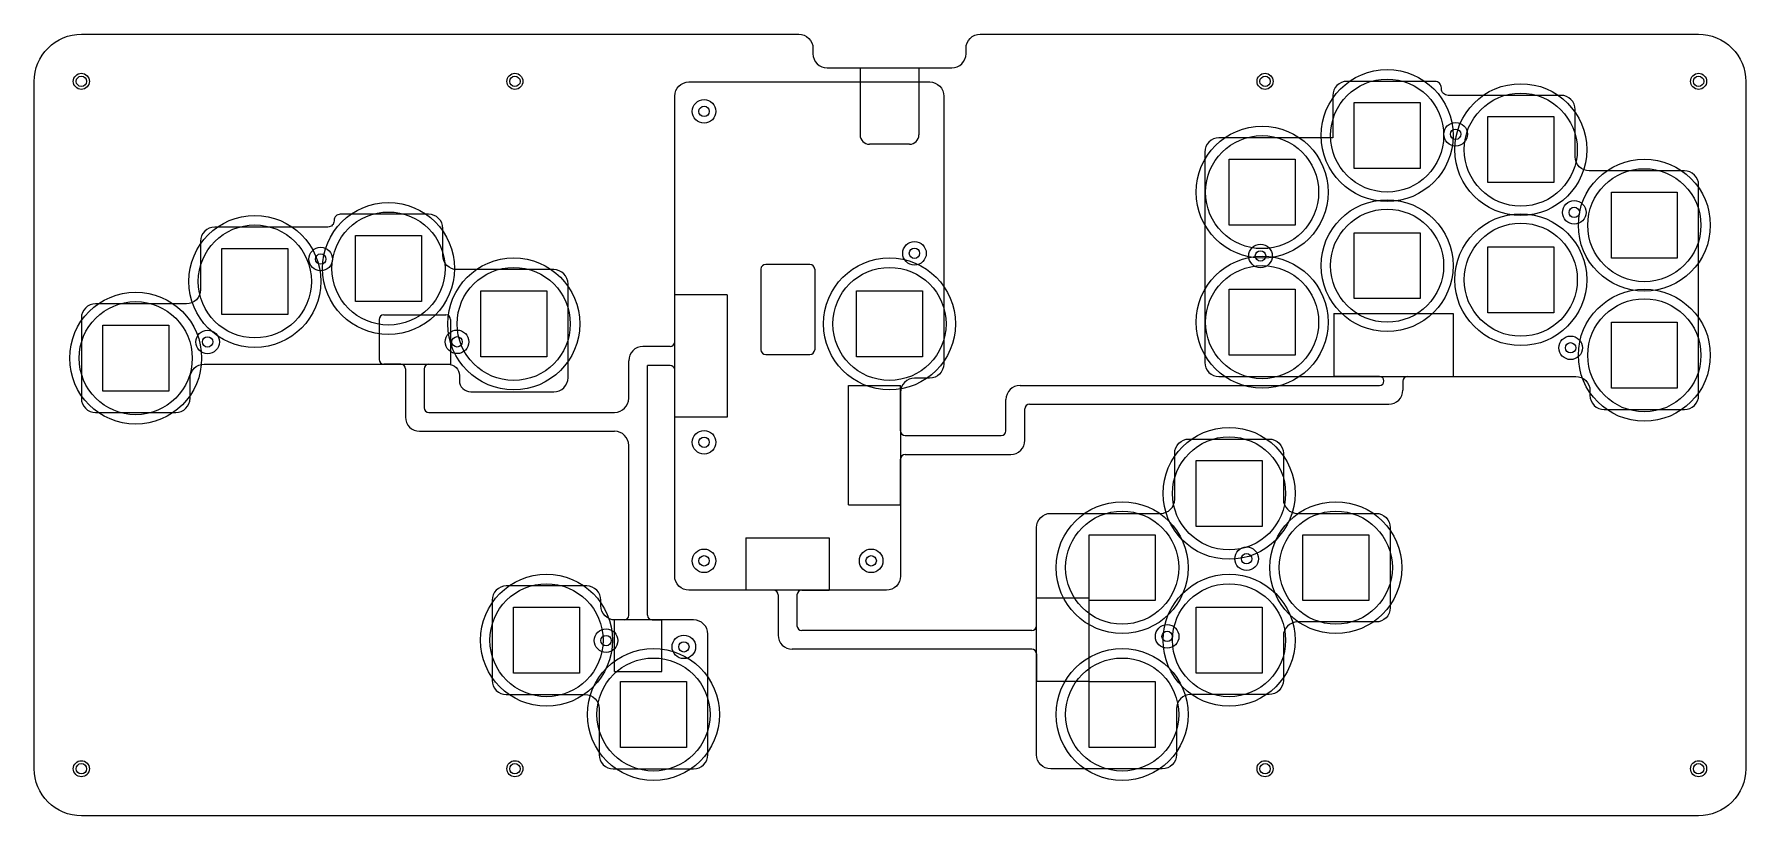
# Model space of a CAD drawing. Header units: inches. Extents: x 9 to 372, y 15 to 181.
import ezdxf

# ---------------------------------------------------------------- set-up
doc = ezdxf.new("R2010")
doc.units = ezdxf.units.IN
doc.header["$MEASUREMENT"] = 0
for name, color, linetype in [('agujeros cabeza tornillo', 20, 'Continuous'), ('big screws', 32, 'Continuous'), ('cable + connector canal', 140, 'Continuous'), ('outline case', 242, 'Continuous'), ('outline pcbs', 200, 'Continuous'), ('pico outline', 100, 'Continuous'), ('plate', 124, 'Continuous'), ('small screws', 30, 'Continuous'), ('Top plate', 30, 'Continuous'), ('usb port', 242, 'Continuous'), ('washer clearance', 50, 'Continuous')]:
    doc.layers.add(name, color=color, linetype=linetype)

msp = doc.modelspace()

# ---------------------------------------------------------------- linework, layer by layer
at = {"layer": 'agujeros cabeza tornillo'}
for centre in [(151.22, 164.29), (310.69, 159.43), (335.86, 142.84), (69.87, 132.93), (195.86, 134.15), (269.28, 133.59), (45.88, 115.33), (98.81, 115.36), (335.08, 114.09), (151.22, 94.03), (151.22, 68.87), (186.67, 68.87), (266.34, 69.31), (249.47, 52.82), (130.42, 51.93), (146.93, 50.6)]:
    msp.add_circle(centre, 2.5, dxfattribs=at)
at = {"layer": 'big screws'}
for centre in [(19.09, 170.66), (19.09, 170.66), (111.09, 170.66), (111.09, 170.66), (270.24, 170.66), (270.24, 170.66), (362.24, 170.66), (362.24, 170.66), (19.09, 24.74), (19.09, 24.74), (111.09, 24.74), (111.09, 24.74), (270.24, 24.74), (270.24, 24.74), (362.24, 24.74), (362.24, 24.74)]:
    msp.add_circle(centre, 1.7, dxfattribs=at)
at = {"layer": 'cable + connector canal'}
for p, q in [((156.09, 125.31), (144.99, 125.31)), ((144.99, 115.36), (144.99, 125.31)), ((156.09, 125.31), (156.09, 99.4)), ((82.27, 120.09), (82.27, 111.62)), ((83.27, 121.09), (96.43, 121.09)), ((97.43, 120.09), (97.43, 110.62)), ((284.82, 121.39), (310.14, 121.39)), ((284.82, 121.39), (284.82, 108)), ((310.14, 121.39), (310.14, 108)), ((143.99, 114.36), (138.23, 114.36)), ((86.85, 110.62), (83.27, 110.62)), ((87.85, 109.62), (87.85, 99.38)), ((91.85, 109.62), (91.85, 101.38)), ((92.85, 110.62), (97.43, 110.62)), ((135.23, 103.38), (135.23, 111.36)), ((139.23, 57.32), (139.23, 110.36)), ((143.99, 110.36), (139.23, 110.36)), ((144.99, 99.4), (144.99, 109.36)), ((181.87, 80.79), (181.87, 106.11)), ((181.87, 106.11), (192.9, 106.11)), ((192.9, 96.45), (192.9, 106.11)), ((218.28, 106.11), (294.54, 106.11)), ((294.54, 108), (284.82, 108)), ((295.48, 107.06), (295.48, 107.05)), ((299.48, 107), (299.48, 105.11)), ((300.48, 108), (310.14, 108)), ((215.28, 96.45), (215.28, 103.11)), ((220.28, 102.11), (296.48, 102.11)), ((92.85, 100.38), (132.23, 100.38)), ((156.09, 99.4), (144.99, 99.4)), ((219.28, 94.45), (219.28, 101.11)), ((90.85, 96.38), (132.23, 96.38)), ((193.9, 95.45), (214.28, 95.45)), ((135.23, 57.32), (135.23, 93.38)), ((193.9, 91.45), (216.28, 91.45)), ((192.9, 80.79), (192.9, 90.45)), ((181.87, 80.79), (192.9, 80.79)), ((160.08, 73.75), (160.08, 62.64)), ((160.08, 73.75), (177.78, 73.75)), ((177.78, 73.75), (177.78, 62.64)), ((165.93, 62.64), (160.08, 62.64)), ((171.93, 62.64), (177.78, 62.64)), ((166.93, 61.64), (166.93, 53.1)), ((170.93, 61.64), (170.93, 55.1)), ((232.84, 60.95), (221.76, 60.95)), ((221.76, 55.1), (221.76, 60.95)), ((232.84, 60.95), (232.84, 43.25)), ((132.19, 45.34), (132.19, 56.33)), ((134.23, 56.32), (132.32, 56.32)), ((140.23, 56.32), (142.27, 56.32)), ((142.27, 45.34), (142.27, 56.32)), ((220.76, 54.1), (171.93, 54.1)), ((220.76, 50.1), (169.93, 50.1)), ((221.76, 49.1), (221.76, 43.25)), ((132.19, 45.34), (142.27, 45.34)), ((232.84, 43.25), (221.76, 43.25))]:
    msp.add_line(p, q, dxfattribs=at)
for centre, radius, start, end in [((83.27, 120.09), 1, 90, 180), ((96.43, 120.09), 1, 360, 90), ((138.23, 111.36), 3, 90, 180), ((143.99, 115.36), 1, 270, 0), ((83.27, 111.62), 1, 180, 270), ((86.85, 109.62), 1, 0, 90), ((92.85, 109.62), 1, 90, 180), ((143.99, 109.36), 1, 0, 90), ((218.28, 103.11), 3, 90, 180), ((294.54, 107.06), 0.94, 0, 90), ((294.54, 107.05), 0.94, 270, 0), ((300.48, 107), 1, 90, 180), ((132.23, 103.38), 3, 270, 0), ((220.28, 101.11), 1, 90, 180), ((296.48, 105.11), 3, 270, 360), ((90.85, 99.38), 3, 180, 270), ((92.85, 101.38), 1, 180, 270), ((132.23, 93.38), 3, 0, 90), ((193.9, 96.45), 1, 180, 270), ((214.28, 96.45), 1, 270, 0), ((216.28, 94.45), 3, 270, 360), ((193.9, 90.45), 1, 90, 180), ((165.93, 61.64), 1, 0, 90), ((171.93, 61.64), 1, 90, 180), ((134.23, 57.32), 1, 270, 0), ((140.23, 57.32), 1, 180, 270), ((171.93, 55.1), 1, 180, 270), ((220.76, 55.1), 1, 270, 0), ((169.93, 53.1), 3, 180, 270), ((220.76, 49.1), 1, 0, 90)]:
    msp.add_arc(centre, radius, start, end, dxfattribs=at)
at = {"layer": 'outline case'}
msp.add_lwpolyline([(209.8, 180.66), (362.24, 180.66, -0.414214), (372.24, 170.66), (372.24, 24.74, -0.414214), (362.24, 14.74), (19.09, 14.74, -0.414214), (9.09, 24.74), (9.09, 170.66, -0.414214), (19.09, 180.66), (171.32, 180.66, -0.414214), (174.32, 177.66), (174.32, 176.52, 0.414214), (177.32, 173.52), (203.8, 173.52, 0.414214), (206.8, 176.52), (206.8, 177.66, -0.414214)], format="xyb", close=True, dxfattribs=at)
at = {"layer": 'outline pcbs'}
for points in [[(192.9, 104.63), (192.9, 65.64, -0.414214), (189.9, 62.64), (147.99, 62.64, -0.414214), (144.99, 65.64), (144.99, 167.52, -0.414213), (147.99, 170.52), (199.09, 170.52, -0.414294), (202.09, 167.52), (202.07, 110.63, -0.414134), (199.07, 107.63), (195.9, 107.63, 0.414214)], [(257.46, 155.65), (257.46, 111, 0.414214), (260.46, 108), (336.19, 108, -0.414214), (339.19, 105), (339.19, 104, 0.414214), (342.19, 101), (359.24, 101, 0.414214), (362.24, 104), (362.24, 148.65, 0.414214), (359.24, 151.65), (339.03, 151.65, -0.414214), (336.03, 154.65), (336.03, 164.68, 0.414214), (333.03, 167.68), (309.07, 167.68, -0.414214), (307.67, 169.08), (307.67, 169.26, 0.414214), (306.27, 170.66), (287.62, 170.66, 0.414214), (284.62, 167.66), (284.62, 158.65), (260.46, 158.65, 0.414214)], [(99.3, 108.22), (99.3, 107.15, 0.414214), (101.7, 104.75), (119.35, 104.75, 0.414214), (122.35, 107.75), (122.35, 127.68, 0.414214), (119.35, 130.68), (98.78, 130.68, -0.414214), (95.78, 133.68), (95.78, 139.44, 0.414214), (92.78, 142.44), (74.02, 142.44, 0.414214), (72.72, 141.14), (72.72, 141.02, -0.414214), (71.42, 139.72), (47.38, 139.72, 0.414214), (44.38, 136.72), (44.38, 126.41, -0.414214), (41.38, 123.41), (22.09, 123.41, 0.414214), (19.09, 120.41), (19.09, 103.37, 0.414214), (22.09, 100.37), (39.15, 100.37, 0.414214), (42.15, 103.37), (42.15, 107.62, -0.414214), (45.15, 110.62), (96.9, 110.62, -0.414214)], [(221.76, 27.71), (221.76, 75.94, -0.414214), (224.76, 78.94), (248.08, 78.94, 0.414214), (251.08, 81.94), (251.08, 91.72, -0.414214), (254.08, 94.72), (271.13, 94.72, -0.414214), (274.13, 91.72), (274.13, 81.94, 0.414214), (277.13, 78.94), (293.8, 78.94, -0.414214), (296.8, 75.94), (296.8, 58.89, -0.414214), (293.8, 55.89), (277.13, 55.89, 0.414214), (274.13, 52.89), (274.13, 43.48, -0.414214), (271.13, 40.48), (254.44, 40.48, 0.414214), (251.44, 37.48), (251.44, 27.71, -0.414214), (248.44, 24.71), (224.76, 24.71, -0.414214)], [(129.32, 59.32), (129.32, 60.53, 0.414214), (126.32, 63.53), (109.26, 63.53, 0.414214), (106.26, 60.53), (106.26, 43.48, 0.414214), (109.26, 40.48), (125.96, 40.48, -0.414214), (128.96, 37.48), (128.96, 27.71, 0.414214), (131.96, 24.71), (149, 24.71, 0.414214), (152, 27.71), (152, 53.32, 0.414214), (149, 56.32), (132.32, 56.32, -0.414214)]]:
    msp.add_lwpolyline(points, format="xyb", close=True, dxfattribs=at)
for centre in [(151.22, 164.29), (310.69, 159.43), (335.86, 142.84), (195.86, 134.15), (269.28, 133.59), (69.87, 132.93), (45.88, 115.33), (98.81, 115.36), (335.08, 114.09), (151.22, 94.03), (151.22, 68.87), (186.67, 68.87), (266.34, 69.31), (130.42, 51.93), (146.93, 50.6), (249.47, 52.82)]:
    msp.add_circle(centre, 1.1, dxfattribs=at)
at = {"layer": 'pico outline'}
for p, q in [((163.29, 130.8), (163.29, 113.68)), ((174.69, 130.8), (174.69, 113.68)), ((164.29, 112.68), (173.69, 112.68))]:
    msp.add_line(p, q, dxfattribs=at)
at = {"layer": 'pico outline', "linetype": 'Continuous'}
msp.add_line((173.69, 131.8), (164.29, 131.8), dxfattribs=at)
at = {"layer": 'pico outline'}
for centre, start, end in [((164.29, 130.8), 90, 180), ((173.69, 130.8), 360, 90), ((164.29, 113.68), 180, 270), ((173.69, 113.68), 270, 360)]:
    msp.add_arc(centre, 1, start, end, dxfattribs=at)
at = {"layer": 'plate'}
for points in [[(303.14, 166.14), (303.14, 152.14), (289.14, 152.14), (289.14, 166.14)], [(331.5, 163.16), (331.5, 149.16), (317.5, 149.16), (317.5, 163.16)], [(276.62, 154.14), (276.62, 140.14), (262.62, 140.14), (262.62, 154.14)], [(357.72, 147.12), (357.72, 133.12), (343.72, 133.12), (343.72, 147.12)], [(303.14, 138.53), (303.14, 124.53), (289.14, 124.53), (289.14, 138.53)], [(62.9, 135.19), (62.9, 121.19), (48.9, 121.19), (48.9, 135.19)], [(91.26, 137.92), (91.26, 123.92), (77.26, 123.92), (77.26, 137.92)], [(331.5, 135.55), (331.5, 121.55), (317.5, 121.55), (317.5, 135.55)], [(117.83, 126.16), (117.83, 112.16), (103.83, 112.16), (103.83, 126.16)], [(197.56, 126.16), (197.56, 112.16), (183.56, 112.16), (183.56, 126.16)], [(276.62, 126.53), (276.62, 112.53), (262.62, 112.53), (262.62, 126.53)], [(37.62, 118.89), (37.62, 104.89), (23.62, 104.89), (23.62, 118.89)], [(357.72, 119.51), (357.72, 105.51), (343.72, 105.51), (343.72, 119.51)], [(269.61, 90.19), (269.61, 76.19), (255.61, 76.19), (255.61, 90.19)], [(246.92, 74.42), (246.92, 60.42), (232.92, 60.42), (232.92, 74.42)], [(292.27, 74.42), (292.27, 60.42), (278.27, 60.42), (278.27, 74.42)], [(124.79, 59.01), (124.79, 45.01), (110.79, 45.01), (110.79, 59.01)], [(269.61, 59.01), (269.61, 45.01), (255.61, 45.01), (255.61, 59.01)], [(147.48, 43.24), (147.48, 29.24), (133.48, 29.24), (133.48, 43.24)], [(246.92, 43.24), (246.92, 29.24), (232.92, 29.24), (232.92, 43.24)]]:
    msp.add_lwpolyline(points, close=True, dxfattribs=at)
at = {"layer": 'small screws'}
for centre in [(19.09, 170.66), (111.09, 170.66), (270.24, 170.66), (362.24, 170.66), (19.09, 24.74), (111.09, 24.74), (270.24, 24.74), (362.24, 24.74)]:
    msp.add_circle(centre, 1.1, dxfattribs=at)
at = {"layer": 'Top plate'}
for centre in [(296.14, 159.14), (324.5, 156.16), (269.62, 147.14), (350.72, 140.12), (84.26, 130.92), (296.14, 131.53), (55.9, 128.19), (324.5, 128.55), (110.83, 119.16), (190.56, 119.16), (269.62, 119.53), (30.62, 111.89), (350.72, 112.51), (262.61, 83.19), (239.92, 67.42), (285.27, 67.42), (117.79, 52.01), (262.61, 52.01), (140.48, 36.24), (239.92, 36.24)]:
    msp.add_circle(centre, 12, dxfattribs=at)
at = {"layer": 'usb port', "linetype": 'Continuous'}
for p, q in [((184.32, 173.52), (184.32, 159.3)), ((196.8, 173.52), (196.8, 159.3)), ((194.8, 157.3), (186.32, 157.3))]:
    msp.add_line(p, q, dxfattribs=at)
for centre, start, end in [((186.32, 159.3), 180, 270), ((194.8, 159.3), 270, 360)]:
    msp.add_arc(centre, 2, start, end, dxfattribs=at)
at = {"layer": 'washer clearance'}
for centre in [(296.14, 159.14), (324.5, 156.16), (269.62, 147.14), (350.72, 140.12), (296.14, 131.53), (55.9, 128.19), (84.26, 130.92), (324.5, 128.55), (110.83, 119.16), (190.56, 119.16), (269.62, 119.53), (30.62, 111.89), (350.72, 112.51), (262.61, 83.19), (239.92, 67.42), (285.27, 67.42), (117.79, 52.01), (262.61, 52.01), (140.48, 36.24), (239.92, 36.24)]:
    msp.add_circle(centre, 14, dxfattribs=at)

doc.saveas('drawing.dxf')
